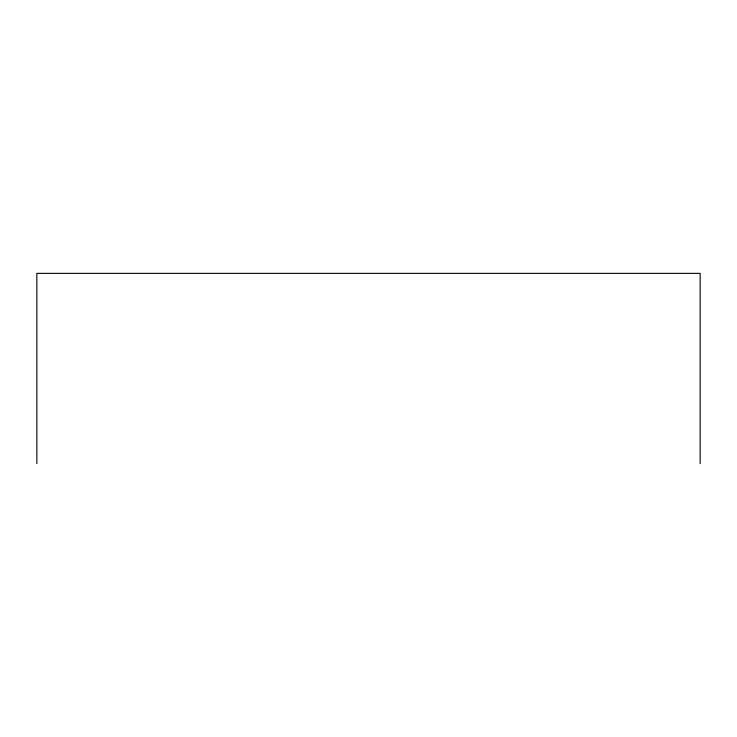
<?xml version="1.0" encoding="UTF-8"?>
<svg xmlns="http://www.w3.org/2000/svg" width="737" height="737" viewBox="0 0 737 737"><rect width="100%" height="100%" fill="white"/><g stroke="black" fill="none" stroke-linecap="round" stroke-linejoin="round"><path stroke-width="1.11" d="M700.15 463.628L700.15 273.372L36.85 273.372L36.85 463.628"/></g></svg>
